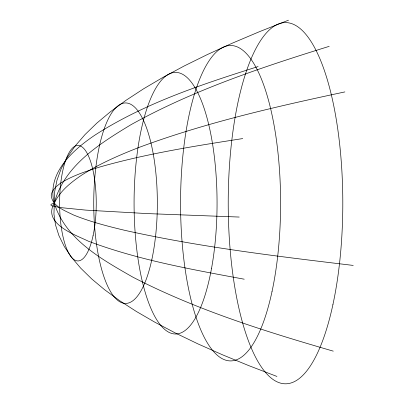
<?xml version="1.0" encoding="UTF-8"?>
<svg xmlns="http://www.w3.org/2000/svg" width="404" height="404" viewBox="0 0 404 404"><rect width="100%" height="100%" fill="white"/><g stroke="black" fill="none" stroke-linecap="round" stroke-linejoin="round"><path stroke-width="0.61" d="M288.466 20.2L259.56 31.638L232.558 43.071L207.459 54.51L184.259 65.948L162.963 77.386L143.572 88.819L126.083 100.258L110.499 111.696L96.814 123.134L85.032 134.567L75.154 146.006L67.18 157.444L61.105 168.882L56.934 180.315L54.666 191.754L53.944 214.019L55.494 224.846L58.944 235.673L64.297 246.506L71.548 257.333L80.709 268.16L91.769 278.987L104.732 289.814L119.599 300.647L136.365 311.474L155.035 322.301L175.609 333.128L198.086 343.956L222.468 354.783L248.748 365.615L276.932 376.442M258.106 66.544C202.056 84.355 145.172 102.919 95.319 134.865C73.185 149.662 46.278 173.417 54.303 203.192C65.413 239.522 102.101 259.474 132.896 277.169C196.349 309.944 264.883 331.31 333.26 351.142M329.179 46.354C261.272 67.392 193.213 90.122 130.856 124.775C99.859 143.597 63.983 165.716 54.303 203.192C42.248 223.649 75.154 234.749 88.37 241.193C138.557 260.09 191.668 269.438 244.208 279.199M344.864 91.92C275.26 106.797 205.515 122.649 138.698 147.556C118.877 155.303 99.227 163.837 81.28 175.376C70.594 182.704 59.883 191.163 54.303 203.192L51.586 204.055L50.778 204.924L51.869 205.793L59.762 207.525L85.865 210.12L147.314 213.59L239.203 217.054M242.723 138.577C194.92 146.001 146.96 153.611 100.359 166.847C86.774 171.064 73.008 175.417 60.863 182.997C56.636 186.052 52.136 189.663 51.217 195.117C51.97 206.292 64.766 210.524 73.245 214.862C89.996 221.715 107.575 226.22 125.144 230.416C200.298 247.127 276.861 256.293 353.222 265.423M272.013 291.587A157.701 50.025 -90 0 0 234.153 45.889A157.701 50.025 -90 0 0 185.582 272.099A157.701 50.025 -90 0 0 272.013 291.587M211.499 268.589A130.8 41.491 -90 0 0 175.563 72.392A130.8 41.491 -90 0 0 139.632 268.589A130.8 41.491 -90 0 0 211.499 268.589M151.879 259.383A100.253 31.805 -90 0 0 127.81 103.192A100.253 31.805 -90 0 0 96.935 246.996A100.253 31.805 -90 0 0 151.879 259.383M93.097 235.552A57.737 18.316 -90 0 0 79.234 145.602A57.737 18.316 -90 0 0 61.453 228.422A57.737 18.316 -90 0 0 93.097 235.552M332.957 304.424A180.608 57.292 -90 0 0 289.597 23.043A180.608 57.292 -90 0 0 233.977 282.108A180.608 57.292 -90 0 0 332.957 304.424"/></g></svg>
